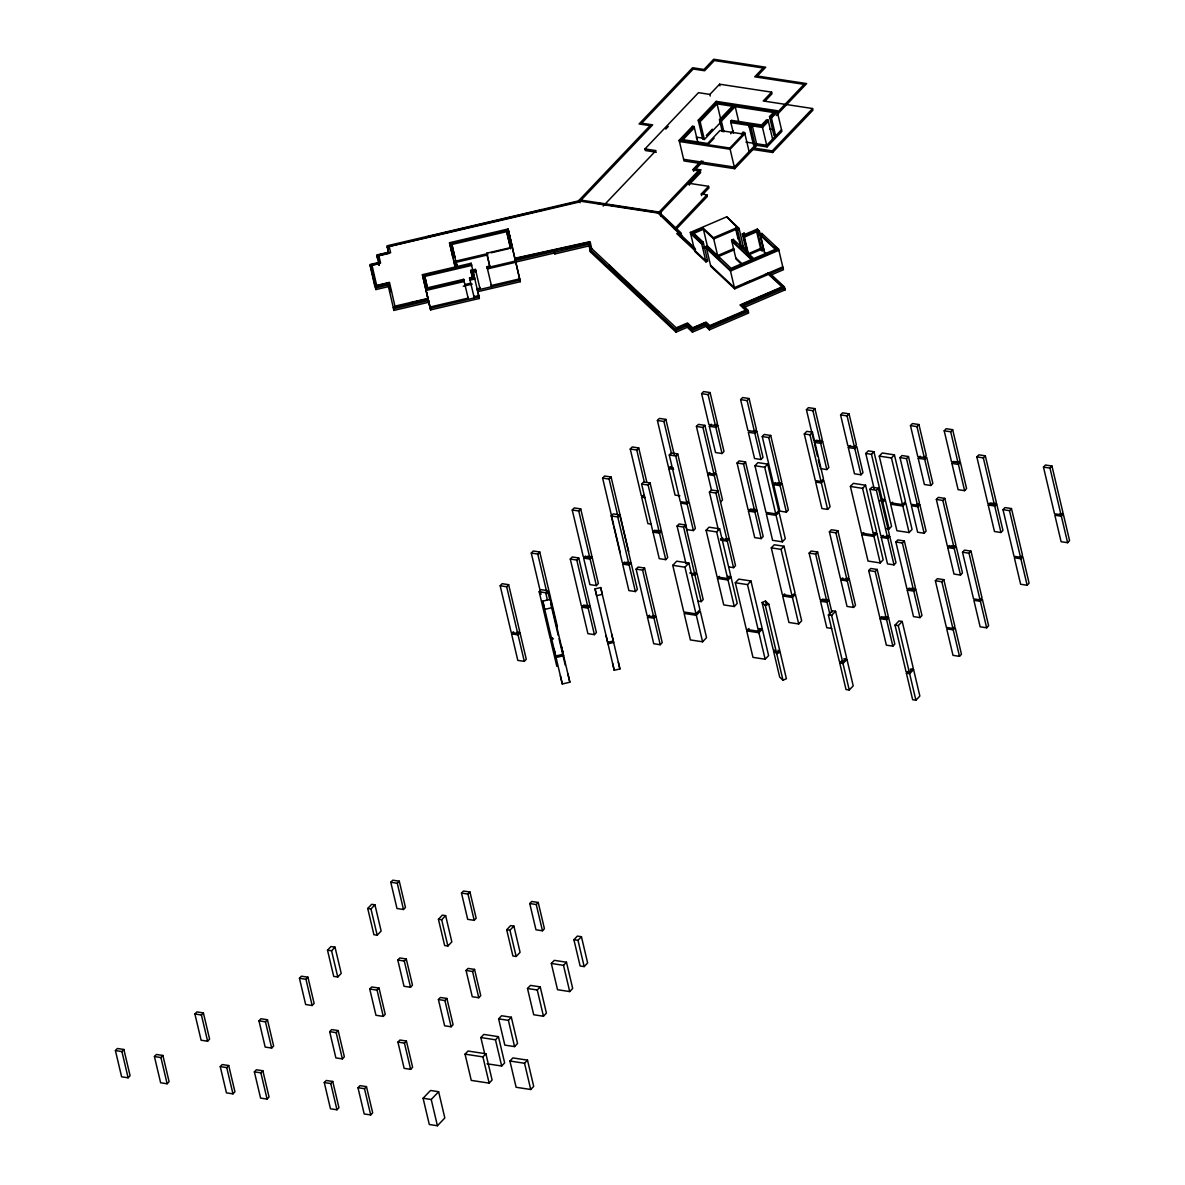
<?xml version="1.0" encoding="UTF-8"?>
<svg xmlns="http://www.w3.org/2000/svg" width="1185" height="1185" viewBox="0 0 1185 1185"><rect width="100%" height="100%" fill="white"/><g stroke="black" fill="none" stroke-linecap="round" stroke-linejoin="round"><path stroke-width="1.5" d="M693.136 169.677L699.165 163.323M688.796 183.038L700.246 171.01L700.616 172.625L689.226 184.608M375.912 289.57L375.541 287.955L388.087 285.007L388.473 286.622L375.912 289.57L370.431 265.707L378.741 263.766L379.126 265.381L376.726 254.968L388.532 252.212L387.065 245.799L578.473 200.917L650.061 125.669L639.085 123.981L692.603 67.738L703.979 69.471L713.711 59.25L765.717 67.219L757.333 76.033L806.659 83.587L776.264 115.537M660.637 215.951L661.023 213.522L579.746 201.094L578.769 202.131L387.347 247.013L388.828 253.442L377.008 256.182L377.393 257.812M580.102 201.154L389.169 246.332L390.635 252.731L378.83 255.501L380.578 263.07L371.971 265.084L376.637 285.392L389.48 282.371L394.931 306.16L427.785 298.457M581.094 200.117L652.668 124.869L641.707 123.196L693.24 69.011L704.616 70.759L714.348 60.539L763.11 68.004L754.712 76.818L804.052 84.372L777.256 112.531M656.342 152.228L645.366 150.539L644.981 148.925L698.498 92.667L709.874 94.415L719.606 84.194L771.613 92.149L771.998 93.778L764.799 101.332M665.748 129.106L668.296 126.439M603.18 206.072L655.957 150.599L644.981 148.925M721.295 121.685L704.364 139.489L702.735 139.237L698.232 120.203L716.155 101.362L777.034 110.694L781.907 131.342L767.095 146.91L756.948 145.355L734.73 168.7L684.012 160.938L679.138 140.289L692.47 126.277L694.084 126.528L697.743 141.993M686.693 133.861L691.536 128.765M708.082 111.375L714.051 105.095M694.084 126.528L681.745 139.504L707.667 143.474L720.006 130.498L741.543 133.786L742.98 132.29L744.61 132.542L749.098 151.576M698.232 120.203L699.861 120.455L716.792 102.651L733.293 105.184L719.473 119.715L722.287 131.624M682.027 140.719L694.38 127.743M723.531 116.959L719.754 120.929L721.384 121.181L735.204 106.65L774.709 112.694M706.319 135.475L712.303 129.195M719.473 119.715L721.102 119.966L734.922 105.435L774.412 111.479L769.524 116.619L774.027 135.653L775.657 135.89L771.154 116.856L777.034 110.694M709.193 143.385L714.125 138.201M733.426 133.327L730.612 121.418L731.589 120.381L761.585 124.973L766.473 119.833L768.087 120.085L772.59 139.119M701.313 160.864L692.766 169.84L700.246 171.01M702.927 161.101L695.373 169.04L701.061 169.914L659.956 213.122L681.019 232.867L679.301 233.593M693.551 171.247L701.95 162.419M730.627 133.712L733.13 131.061M771.613 92.149L763.214 100.977L812.554 108.531L812.94 110.146L772.635 152.495L752.519 149.414M658.119 213.107L678.472 232.823L676.768 233.564L705.697 260.685L707.401 259.959M659.112 212.071L698.454 170.699M660.252 214.337L661.023 213.522M768.087 120.085L762.222 126.262L752.06 124.706L750.623 126.203L755.126 145.237L753.497 144.985L749.009 125.951L750.431 124.455L750.727 125.669L730.893 122.633L731.589 120.381M679.138 140.289L729.841 148.051L744.61 132.542M744.891 133.757L730.138 149.266L679.42 141.504M777.316 111.908L771.435 118.07L769.82 117.833M701.653 195.599L701.268 193.984L708.571 186.312L708.956 187.926L702.868 194.325M674.383 229.105L706.956 194.858L707.341 196.473L676.013 229.401M781.522 129.728L766.725 145.296L756.563 143.74L734.344 167.085L683.626 159.323M753.956 148.081L772.264 150.88L812.554 108.531M500.174 585.76L502.144 583.687L508.646 584.679L519.682 631.338L517.697 633.412L511.194 632.42L500.174 585.76L506.676 586.768L508.646 584.679M541.027 594.337L531.28 553.069L533.25 550.995L539.753 551.988L550.773 598.647M572.251 509.994L574.221 507.921L580.724 508.913L591.759 555.572L589.774 557.646L583.272 556.654L572.251 509.994L578.754 511.002L580.724 508.913M613.637 524.733L602.617 478.088L604.587 476.014L611.09 477.007L622.11 523.666M644.536 496.174L641.292 495.685L630.257 449.026L632.227 446.952L638.73 447.945L646.788 482.043M673.317 467.882L668.444 467.142L657.408 420.482L659.393 418.409L665.881 419.401L674.369 455.292M531.28 553.069L537.768 554.062L539.753 551.988M602.617 478.088L609.12 479.081L611.09 477.007M630.257 449.026L636.76 450.019L638.73 447.945M657.408 420.482L663.911 421.475L665.881 419.401M701.609 393.642L703.579 391.568L710.082 392.561L717.399 423.504L715.429 425.578L708.926 424.585L701.609 393.642L708.112 394.635L710.082 392.561M553.454 638.893L550.21 638.389L539.175 591.745L541.16 589.656L547.648 590.663L549.781 599.625M570.281 559.039L572.251 556.965L578.754 557.957L589.789 604.617L587.804 606.69L581.317 605.698L570.281 559.039L576.784 560.046L578.754 557.957M611.253 515.979L613.237 513.89L619.74 514.897L630.761 561.542L628.791 563.616L622.288 562.623L611.253 515.979L617.755 516.971L619.74 514.897M641.618 484.058L643.588 481.984L650.091 482.976L661.126 529.636L659.156 531.709L652.654 530.717L641.618 484.058L648.121 485.05L650.091 482.976M669.273 454.996L671.243 452.922L677.746 453.914L688.766 500.574L686.796 502.647L680.294 501.655L669.273 454.996L675.761 455.988L677.746 453.914M696.424 426.452L698.395 424.378L704.897 425.371L715.918 472.03L713.948 474.104L707.445 473.111L696.424 426.452L702.927 427.444L704.897 425.371M539.175 591.745L545.678 592.737L547.648 590.663M516.764 632.301L520.022 632.79L526.273 659.29L524.303 661.363L517.801 660.371L511.55 633.871L513.52 631.798M587.227 556.283L592.1 557.039L598.366 583.524L596.381 585.597L589.878 584.605L583.627 558.105L585.597 556.032M651.143 524.125L647.899 523.622L641.633 497.137L643.603 495.063M679.923 495.834L675.05 495.078L668.784 468.593L670.754 466.52M115.419 1050.577L117.389 1048.488L123.892 1049.495L130.098 1075.728L128.113 1077.802L121.611 1076.81L115.419 1050.577L121.922 1051.569L123.892 1049.495M714.555 424.704L717.799 425.208L724.005 451.455L722.035 453.529L715.533 452.522L709.326 426.289L711.296 424.215M740.61 399.612L742.595 397.538L749.098 398.53L756.4 429.474L754.43 431.547L747.928 430.555L740.61 399.612L747.113 400.604L749.098 398.53M511.55 633.871L518.038 634.879L520.022 632.79M583.627 558.105L590.13 559.113L592.1 557.039M709.326 426.289L715.829 427.281L717.799 425.208M552.521 637.767L550.551 639.856L556.817 666.34M581.657 607.15L583.627 605.076L590.13 606.083L596.396 632.568L594.411 634.642L587.908 633.649L581.657 607.15L588.16 608.157L590.13 606.083M626.228 562.253L631.101 563.008L637.367 589.493L635.397 591.567L628.894 590.574L622.629 564.09L624.599 562.016M656.594 530.347L661.467 531.087L667.733 557.572L665.748 559.646L659.26 558.653L652.994 532.169L654.964 530.095M711.548 490.457L707.786 474.563L709.771 472.489M154.42 1056.546L156.39 1054.472L162.893 1055.465L169.099 1081.698L167.129 1083.786L160.627 1082.779L154.42 1056.546L160.923 1057.538L162.893 1055.465M194.903 1013.99L196.888 1011.901L203.39 1012.908L209.597 1039.141L207.612 1041.215L201.109 1040.223L194.903 1013.99L201.406 1014.982L203.39 1012.908M622.629 564.09L629.131 565.082L631.101 563.008M652.994 532.169L659.497 533.161L661.467 531.087M687.137 504.099L689.122 502.025L695.373 528.51L693.403 530.584L686.9 529.591L680.634 503.107L687.137 504.099L693.403 530.584M707.786 474.563L714.288 475.57L716.273 473.482L722.524 499.966L720.554 502.055M754.83 433.251L756.815 431.177L763.007 457.425L761.037 459.499L754.534 458.506L748.327 432.258L754.83 433.251L761.037 459.499M636.108 569.126L638.078 567.052L644.581 568.045L655.616 614.704L653.631 616.778L647.143 615.77L636.108 569.126L642.611 570.118L644.581 568.045M685.996 563.734L677.079 526.051L679.064 523.977L685.567 524.97L696.587 571.629L694.617 573.703L689.744 572.947M709.415 492.056L711.4 489.983L717.903 490.975L715.918 493.049L709.415 492.056L718.332 529.739M737.07 462.994L739.04 460.921L745.543 461.913L756.578 508.572L754.593 510.646L748.091 509.654L737.07 462.994L743.573 464.002L745.543 461.913M762.251 436.539L764.221 434.451L770.724 435.458L781.745 482.102L779.774 484.176L773.272 483.184L762.251 436.539L768.754 437.532L770.724 435.458M677.079 526.051L683.582 527.044L685.567 524.97M806.437 409.699L808.422 407.625L814.924 408.618L822.227 439.561L820.257 441.635L813.754 440.627L806.437 409.699L812.94 410.691L814.924 408.618M754.949 465.735L757.911 462.624L767.673 464.105L778.693 510.765L775.731 513.875L765.984 512.379L754.949 465.735L764.71 467.231L767.673 464.105M672.769 565.334L676.709 561.186L688.9 563.053L699.935 609.697L695.98 613.86L683.789 611.993L672.769 565.334L684.96 567.2L688.9 563.053M706.082 530.302L709.045 527.192L719.621 528.806L730.641 575.466L727.679 578.576L717.118 576.962L706.082 530.302L716.658 531.917L719.621 528.806M804.289 433.932L806.763 431.34L812.451 432.199L823.486 478.858L821.012 481.451L815.324 480.577L804.289 433.932L809.977 434.791L812.451 432.199M258.967 1020.818L260.952 1018.744L267.454 1019.752L273.646 1045.985L271.676 1048.058L265.173 1047.066L258.967 1020.818L265.47 1021.826L267.454 1019.752M299.45 978.277L301.434 976.203L307.937 977.195L314.129 1003.428L312.159 1005.517L305.656 1004.51L299.45 978.277L305.952 979.269L307.937 977.195M390.783 882.262L392.768 880.188L399.271 881.181L405.463 907.429L403.492 909.502L396.99 908.51L390.783 882.262L397.286 883.269L399.271 881.181M327.504 950.163L330.956 946.534L335.014 947.156L341.221 973.403L337.769 977.018L333.711 976.396L327.504 950.163L331.563 950.785L335.014 947.156M367.735 908.465L371.675 904.318L374.934 904.807L381.14 931.054L377.185 935.202L373.927 934.713L367.735 908.465L370.979 908.969L374.934 904.807M220.247 1066.619L222.217 1064.545L228.72 1065.537L234.926 1091.785L232.956 1093.859L226.453 1092.866L220.247 1066.619L226.75 1067.611L228.72 1065.537M652.713 615.652L655.957 616.156L662.222 642.64L660.238 644.714L653.735 643.722L647.484 617.237L649.454 615.163M722.776 538.094L720.791 540.167L727.294 541.175L729.264 539.086L735.529 565.571L733.559 567.659L728.686 566.904M748.446 511.105L750.416 509.032L756.919 510.024L763.184 536.524L761.2 538.597L754.697 537.605L748.446 511.105L754.949 512.113L756.919 510.024M777.212 482.813L782.1 483.569L788.351 510.054L786.381 512.127L779.878 511.135L773.612 484.65L775.597 482.576M840.58 414.913L842.55 412.839L849.053 413.846L856.37 444.775L854.385 446.849L847.882 445.856L840.58 414.913L847.082 415.92L849.053 413.846M720.45 538.716L726.953 539.708L728.923 537.635L714.288 475.57M647.484 617.237L653.987 618.229L655.957 616.156M691.714 574.666L694.958 575.155L696.928 573.081L703.194 599.566L701.224 601.639L697.965 601.15M773.612 484.65L780.115 485.643L782.1 483.569M822.642 441.25L816.139 440.257L814.154 442.331L820.657 443.338L822.642 441.25L828.833 467.497L826.863 469.571L820.361 468.579M776.071 515.342L779.034 512.216L785.299 538.701L782.337 541.826L772.59 540.33L766.325 513.846L776.071 515.342L782.337 541.826M727.471 576.384L730.982 576.917L737.248 603.402L734.285 606.527L723.724 604.898L717.458 578.413L719.428 576.34M254.375 1071.847L256.36 1069.774L262.863 1070.766L269.054 1097.014L267.084 1099.087L260.581 1098.095L254.375 1071.847L260.878 1072.84L262.863 1070.766M848.297 447.56L854.8 448.552L856.77 446.478L862.976 472.726L860.991 474.8L854.489 473.807L848.297 447.56L850.267 445.486M717.458 578.413L728.02 580.043L730.982 576.917M821.353 482.917L823.827 480.31L830.092 506.795L827.619 509.402L821.931 508.528L815.665 482.043L821.353 482.917L827.619 509.402M696.321 615.311L700.276 611.164L706.541 637.649L702.587 641.796L690.396 639.93L684.13 613.445L696.321 615.311L702.587 641.796M735.322 582.753L738.773 579.124L750.964 580.991L761.999 627.65L758.548 631.279L746.357 629.413L735.322 582.753L747.513 584.62L750.964 580.991M771.302 547.87L774.264 544.759L784.026 546.255L795.046 592.9L792.084 596.025L782.337 594.529L771.302 547.87L781.063 549.366L784.026 546.255M874.278 489.331L865.791 453.455L868.264 450.848L873.952 451.722L884.973 498.381L882.514 500.974L879.67 500.544M865.791 453.455L871.479 454.314L873.952 451.722M369.75 989.031L371.72 986.957L379.037 988.083L385.243 1014.316L383.273 1016.404L375.956 1015.278L369.75 989.031L377.067 990.156L379.037 988.083M329.682 1031.646L331.652 1029.572L338.155 1030.565L344.361 1056.813L342.376 1058.886L335.873 1057.894L329.682 1031.646L336.17 1032.639L338.155 1030.565M397.805 960.043L399.775 957.954L406.277 958.961L412.484 985.194L410.514 987.268L404.011 986.275L397.805 960.043L404.307 961.035L406.277 958.961M461.498 893.09L463.468 891.016L469.971 892.009L476.177 918.256L474.193 920.33L467.69 919.338L461.498 893.09L467.986 894.082L469.971 892.009M438.435 919.293L442.375 915.131L445.634 915.635L451.841 941.882L447.886 946.03L444.642 945.526L438.435 919.293L441.679 919.782L445.634 915.635M850.4 486.472L853.363 483.347L865.554 485.213L876.574 531.872L873.612 534.983L861.421 533.117L850.4 486.472L862.591 488.339L865.554 485.213M879.27 456.106L882.232 452.996L894.423 454.862L905.458 501.522L902.496 504.632L890.305 502.766L879.27 456.106L891.461 457.973L894.423 454.862M910.465 425.622L912.435 423.549L918.938 424.541L926.255 455.484L924.285 457.558L917.783 456.566L910.465 425.622L916.968 426.615L918.938 424.541M809.148 553.114L811.133 551.025L817.635 552.032L828.656 598.677L826.686 600.751L820.183 599.758L809.148 553.114L815.65 554.106L817.635 552.032M829.396 531.828L831.366 529.754L837.869 530.747L848.904 577.406L846.919 579.48L840.417 578.487L829.396 531.828L835.899 532.82L837.869 530.747M869.879 489.272L871.849 487.198L878.352 488.205L889.387 534.85L887.402 536.923L880.899 535.931L869.879 489.272L876.382 490.279L878.352 488.205M899.993 457.617L901.963 455.544L908.465 456.536L919.501 503.195L917.531 505.269L911.028 504.277L899.993 457.617L906.495 458.625L908.465 456.536M758.859 628.568L762.34 629.102L768.606 655.586L765.154 659.23L752.964 657.364L746.698 630.879L748.994 628.45M782.678 595.981L792.439 597.477L795.402 594.366L801.653 620.851L798.69 623.962L788.943 622.466L782.678 595.981L784.663 593.907M324.275 1082.542L326.245 1080.468L332.748 1081.461L338.954 1107.708L336.97 1109.782L330.467 1108.79L324.275 1082.542L330.778 1083.534L332.748 1081.461M918.182 458.254L924.685 459.262L926.655 457.188L932.862 483.421L930.892 485.494L924.389 484.502L918.182 458.254L920.153 456.181M944.193 430.777L946.163 428.703L952.666 429.696L959.983 460.639L958.013 462.713L951.511 461.72L944.193 430.777L950.696 431.784L952.666 429.696M746.698 630.879L758.889 632.746L762.34 629.102M889.12 528.925L891.579 526.318L885.328 499.833L882.855 502.44L889.12 528.925L886.276 528.48M873.434 532.791L876.915 533.324L883.18 559.824L880.218 562.934L868.027 561.068L861.762 534.583L863.746 532.509M890.646 504.217L902.837 506.084L905.799 502.973L912.065 529.458L909.102 532.569L896.912 530.702L890.646 504.217L892.616 502.144M861.762 534.583L873.952 536.45L876.915 533.324M397.938 1042.104L399.908 1040.03L406.411 1041.022L412.617 1067.27L410.647 1069.344L404.144 1068.352L397.938 1042.104L404.441 1043.096L406.411 1041.022M438.42 999.547L440.39 997.474L446.893 998.466L453.1 1024.714L451.13 1026.788L444.627 1025.795L438.42 999.547L444.923 1000.54L446.893 998.466M466.075 970.485L468.045 968.412L474.548 969.404L480.755 995.652L478.77 997.726L472.267 996.733L466.075 970.485L472.578 971.478L474.548 969.404M529.754 903.548L531.724 901.474L538.227 902.466L544.433 928.714L542.463 930.788L535.961 929.781L529.754 903.548L536.257 904.54L538.227 902.466M506.691 929.736L510.646 925.589L513.89 926.092L520.096 952.325L516.156 956.488L512.898 955.984L506.691 929.736L509.95 930.24L513.89 926.092M831.663 628.45L826.789 627.709L820.524 601.225L822.508 599.151L828.996 600.143L831.929 612.497M846.001 578.369L849.245 578.858L855.511 605.342L853.526 607.431L847.023 606.424L840.772 579.939L842.742 577.865M886.484 535.813L889.728 536.316L895.993 562.801L894.008 564.875L887.506 563.882L881.255 537.398L883.225 535.309M357.988 1087.712L359.973 1085.638L366.476 1086.63L372.683 1112.878L370.698 1114.952L364.195 1113.959L357.988 1087.712L364.491 1088.704L366.476 1086.63M955.51 461.602L960.383 462.343L966.59 488.59L964.605 490.664L958.117 489.672L951.91 463.424L953.881 461.35M820.524 601.225L827.026 602.217L828.996 600.143M840.772 579.939L847.275 580.946L849.245 578.858M881.255 537.398L887.758 538.39L889.728 536.316M917.871 506.736L919.841 504.662L926.107 531.147L924.122 533.22L917.634 532.228L911.369 505.728L917.871 506.736L924.122 533.22M951.91 463.424L958.413 464.416L960.383 462.343M868.723 570.548L870.694 568.474L877.196 569.467L888.217 616.126L886.247 618.2L879.744 617.207L868.723 570.548L875.226 571.54L877.196 569.467M895.875 542.004L897.845 539.93L904.348 540.923L915.383 587.582L913.398 589.656L906.895 588.664L895.875 542.004L902.378 543.011L904.348 540.923M936.357 499.463L938.327 497.374L944.83 498.381L955.865 545.026L953.881 547.1L947.378 546.107L936.357 499.463L942.86 500.455L944.83 498.381M976.84 456.906L978.81 454.833L985.313 455.825L996.348 502.47L994.363 504.558L987.86 503.551L976.84 456.906L983.343 457.899L985.313 455.825M828.374 614.911L832.329 610.764L835.588 611.253L846.608 657.912L842.654 662.059L839.41 661.571L828.374 614.911L831.633 615.4L835.588 611.253M423.089 1098.258L430.496 1090.481L438.628 1091.726L444.819 1117.959L437.428 1125.75L429.296 1124.506L423.089 1098.258L431.221 1099.502L438.628 1091.726M465.053 1054.146L468.016 1051.036L485.894 1053.776L492.101 1080.024L489.138 1083.134L471.26 1080.394L465.053 1054.146L482.932 1056.887L485.894 1053.776M484.576 1053.287L480.858 1037.542L483.821 1034.431L498.441 1036.668L504.647 1062.915L501.685 1066.026L487.05 1063.789M498.618 1018.863L501.581 1015.752L511.342 1017.248L517.549 1043.481L514.586 1046.607L504.825 1045.111L498.618 1018.863L508.38 1020.359L511.342 1017.248M527.503 988.512L530.465 985.387L540.227 986.883L546.418 1013.131L543.456 1016.241L533.709 1014.745L527.503 988.512L537.264 989.993L540.227 986.883M551.321 963.464L554.284 960.354L566.474 962.22L572.681 988.468L569.718 991.578L557.528 989.712L551.321 963.464L563.512 965.331L566.474 962.22M573.91 939.72L577.362 936.091L581.435 936.713L587.642 962.961L584.175 966.59L580.117 965.968L573.91 939.72L577.984 940.342L581.435 936.713M883.699 616.837L888.572 617.578L894.823 644.062L892.853 646.151L886.35 645.144L880.085 618.659L882.07 616.585M910.85 588.293L915.724 589.034L921.989 615.533L920.004 617.607L913.502 616.6L907.251 590.115L909.221 588.041M951.333 545.737L956.206 546.492L962.472 572.977L960.487 575.051L953.984 574.058L947.733 547.574L949.703 545.485M988.216 505.017L990.186 502.944L996.689 503.936L1002.954 530.421L1000.969 532.495L994.467 531.502L988.216 505.017L994.719 506.01L996.689 503.936M843.705 658.875L846.949 659.364L853.215 685.848L849.26 690.011L846.016 689.507L839.75 663.022L841.735 660.949M839.75 663.022L843.009 663.526L846.949 659.364M880.085 618.659L886.587 619.651L888.572 617.578M907.251 590.115L913.753 591.122L915.724 589.034M947.733 547.574L954.236 548.566L956.206 546.492M480.858 1037.542L495.478 1039.793L498.441 1036.668M935.365 580.754L937.335 578.68L943.838 579.672L954.858 626.332L952.888 628.405L946.385 627.413L935.365 580.754L941.853 581.746L943.838 579.672M962.516 552.21L964.486 550.136L970.989 551.129L982.01 597.788L980.039 599.862L973.537 598.869L962.516 552.21L969.019 553.202L970.989 551.129M1002.999 509.654L1004.969 507.58L1011.472 508.572L1022.492 555.232L1020.522 557.306L1014.019 556.313L1002.999 509.654L1009.501 510.661L1011.472 508.572M1043.481 467.112L1045.451 465.024L1051.954 466.031L1062.975 512.675L1061.005 514.749L1054.502 513.757L1043.481 467.112L1049.984 468.105L1051.954 466.031M895.016 625.117L898.971 620.955L902.215 621.458L913.25 668.118L909.295 672.265L906.051 671.762L895.016 625.117L898.274 625.606L902.215 621.458M509.92 1061.019L512.883 1057.909L527.503 1060.145L533.709 1086.393L530.747 1089.504L516.112 1087.267L509.92 1061.019L524.54 1063.256L527.503 1060.145M910.347 669.066L913.591 669.569L919.856 696.054L915.901 700.202L912.657 699.713L906.392 673.228L908.362 671.154M906.392 673.228L909.65 673.717L913.591 669.569M953.229 629.857L955.214 627.783L961.465 654.268L959.494 656.342L952.992 655.349L946.726 628.865L953.229 629.857L959.494 656.342M980.38 601.313L982.365 599.24L988.616 625.724L986.646 627.798L980.143 626.806L973.877 600.321L980.38 601.313L986.646 627.798M1020.863 558.772L1022.848 556.683L1029.098 583.183L1027.128 585.257L1020.626 584.249L1014.36 557.765L1020.863 558.772L1027.128 585.257M1061.345 516.216L1063.33 514.142L1069.581 540.627L1067.611 542.7L1061.108 541.708L1054.843 515.223L1061.345 516.216L1067.611 542.7M781.967 286.963L739.988 304.975L745.602 310.233L709.8 325.594L706.038 322.068L692.677 327.801L687.522 322.972L676.205 327.815L591.685 248.554L589.834 249.161L675.317 329.326L688.337 323.742M679.997 232.852L678.279 233.578L695.58 249.798M681.301 234.082L679.583 234.808L679.968 236.437L681.686 235.696L681.301 234.082L659.097 213.256L659.689 212.633L595.329 202.783M607.846 266.047L609.564 265.322M692.87 232.453L703.194 242.14L707.697 261.174L705.979 261.9L694.84 251.457L690.337 232.423L726.701 216.825L739.04 228.394L743.543 247.428L741.825 248.169L737.322 229.135L736.137 228.009L713.429 237.741L703.12 228.068L692.87 232.453L693.166 233.682L703.401 229.283L713.711 238.955L736.418 229.223L737.618 230.349L739.322 229.609L726.701 216.825M690.337 232.423L701.476 242.866L703.194 242.14M737.322 229.135L739.04 228.394M702.942 247.769L707.326 245.887L731.086 268.299L752.031 259.308L731.56 240.111L733.278 239.385L753.749 258.582L776.027 249.028L760.178 234.156L761.881 233.43L778.56 249.057L783.448 269.721L769.909 275.527L769.524 273.898M783.063 268.091L734.7 288.844L710.807 266.432L706.304 247.398L708.023 246.658L708.304 247.872M704.69 248.361L707.608 247.102L719.843 258.7M746.861 252.879L742.358 233.845L744.076 233.119L745.276 234.23L757.259 229.09L759.333 231.031L763.821 250.065L762.118 250.79L760.874 249.635L756.371 230.601L744.121 235.859L743.306 235.074L747.631 252.227M736.122 242.999L733.559 240.599L731.856 241.325L752.327 260.522M756.371 230.601L757.615 231.756L759.333 231.031M717.636 255.56L733.856 248.613M734.137 249.828L717.932 256.775L713.429 237.741M743.247 246.213L741.543 246.954L740.344 245.828M747.513 252.894L746.58 251.664M748.342 253.679L760.592 248.42L761.822 249.576L763.54 248.85M760.874 249.635L748.624 254.894L744.121 235.859M706.304 247.398L730.197 269.81L778.56 249.057M657.201 312.336L658.919 311.596M782.767 266.877L734.419 287.629L710.526 265.218M745.261 283.185L750.09 281.112M764.606 274.876L769.391 272.831M692.455 332.141L687.3 327.312L675.998 332.156L590.5 252.005L590.13 250.376L675.613 330.541L686.915 325.697L692.07 330.526L692.455 332.141L705.816 326.408L709.459 329.815L748.683 312.988L748.313 311.374L741.514 304.989L783.492 286.992M743.202 307.848L785.181 289.836L784.796 288.222L742.817 306.219L745.395 309.907M692.07 330.526L705.445 324.794L709.459 329.815M747.128 310.263L709.267 326.497L705.505 322.972L692.144 328.704L687.315 324.186M709.074 328.201L748.313 311.374M762.059 602.513L765.48 601.047L768.784 604.143L779.819 650.787L776.382 652.268L773.079 649.173L762.059 602.513L765.362 605.609L776.382 652.268M765.362 605.609L768.784 604.143M776.738 653.72L780.16 652.254L786.41 678.738L782.989 680.205L779.686 677.109L773.435 650.624L776.738 653.72L782.989 680.205M428.6 236.467L541.545 209.982M428.644 236.659L541.589 210.175M388.621 252.598L377.571 255.19L379.304 262.759M388.665 252.79L377.985 255.293L379.733 262.863L370.712 264.773L375.63 286.237L388.473 283.23L390.369 291.48M510.483 247.665L506.395 230.423L451.633 243.266L454.847 257.249L452.951 257.693L449.515 242.732L508.069 229.001L512.572 248.035M451.915 244.48L506.691 231.638M378.459 262.552L369.868 264.566L374.964 286.8L387.806 283.793L393.924 310.411L428.866 302.219M452.67 256.478L454.551 256.034M486.739 253.19L489.983 267.277L486.739 253.19L510.35 247.65M487.642 253.62L455.84 261.085L457.306 267.469M491.183 252.79L508.839 248.657M453.974 262.152L455.855 261.707L457.262 267.78L455.855 261.707M456.136 262.3L487.939 254.834M463.957 280.534L464.179 281.512L426.037 290.458L422.408 274.668L471.141 263.248L479.362 298.472L430.629 309.892L425.741 289.244L463.898 280.297L463.676 279.319L427.415 287.822M424.526 275.201L427.696 289.036L424.526 275.201L471.363 264.211L471.141 263.248M424.808 276.416L471.645 265.44L471.423 264.462M514.897 258.256L590.1 241.651L591.685 248.554M514.986 258.641L589.434 242.214L590.93 248.731M515.031 258.848L589.108 242.495L590.56 248.85M515.12 259.234L588.441 243.058L590.5 252.005M472.652 278.505L470.771 270.343L475.437 269.395L480.162 289.407L479.94 288.429M508.069 229.001L515.416 261.055L487.183 267.677L486.961 266.699L489.686 266.062M554.225 251.339L554.447 252.316L588.723 244.273L589.108 245.902L554.832 253.931L554.225 251.339L515.416 260.448L520.289 281.704L477.807 291.673M389.584 291.554L391.48 291.11M515.786 262.063L554.61 252.968L554.832 253.931M473.2 272.224L475.94 271.587L475.718 270.61M515.697 262.27L487.465 268.891L487.242 267.914M474.474 277.808L469.749 278.919L469.527 277.942L472.371 277.29M464.757 284.578L470.164 283.304M463.246 286.207L472.252 284.104M410.602 302.901L427.874 298.842M410.647 303.093L427.918 299.05M393.257 307.582L428.007 299.435M519.622 278.875L491.39 285.496L491.168 284.519M428.496 300.605L393.553 308.796L393.924 310.411M477.422 290.044L519.919 280.09M429.962 307.063L468.105 298.116L467.882 297.139M478.681 295.628L473.97 296.739L473.748 295.761M478.977 296.842L430.244 308.278L426.615 292.488M542.774 601.136L550.329 599.373L569.852 682.219L562.297 683.997L542.774 601.136L544.67 609.386L552.225 607.624L550.329 599.373M595.048 588.886L600.706 587.553L619.903 668.947L614.23 670.28L595.048 588.886L596.603 595.685L602.261 594.352L600.706 587.553M607.624 642.329L613.297 641.011M555.691 656.046L563.245 654.268L561.364 646.018M733.589 106.398L717.088 103.865L700.157 121.67L698.528 121.418M769.524 116.619L771.154 116.856M766.754 121.048L768.384 121.3L762.503 127.476L752.342 125.921L750.92 127.417L749.29 127.165M730.612 121.418L750.431 124.455M749.009 125.951L750.623 126.203M769.939 129.135L773.524 129.683M745.928 142.111L754.934 143.489M703.683 138.26L696.365 137.134L696.75 138.749M688.841 182.994L689.344 184.934L688.915 183.29L708.571 186.312M701.268 193.984L706.956 194.858M579.465 199.865L660.726 212.308M595.122 202.99L659.156 212.782L679.494 232.838L677.776 233.578L695.24 249.946M753.556 430.673L756.815 431.177M1060.071 513.638L1063.33 514.142M916.597 504.158L919.841 504.662M882.484 499.403L885.328 499.833M668.784 468.593L673.658 469.349M641.633 497.137L644.877 497.641M726.02 538.597L729.264 539.086M775.005 246.673L778.841 250.272L730.493 271.024L706.601 248.613M774.99 248.998L760.459 235.371L762.177 234.645L761.881 233.43M764.384 251.975L767.021 254.464M742.358 233.845L743.558 234.971M742.654 235.06L744.417 237.074L756.667 231.816L757.896 232.971L759.615 232.245L757.259 229.09M741.81 245.813L747.113 250.79M769.243 272.683L784.5 287.007L742.536 305.004L748.135 310.277L708.911 327.104L705.149 323.579L691.788 329.311L686.633 324.468M742.195 247.428L746.18 251.161M768.547 272.98L784.796 288.222M748.92 254.997L752.756 258.597M768.206 273.128L782.989 286.977L741.01 304.989L746.624 310.248M767.524 273.424L785.181 289.836M735.781 257.93L742.18 263.929M742.462 265.144L736.063 259.145L731.56 240.111M694.454 234.882L703.475 243.355L701.772 244.08L690.618 233.638M679.049 233.238L694.958 248.287M709.445 326.201L705.682 322.675L692.321 328.408L687.655 324.038M608.883 265.618L658.238 311.892M608.527 265.766L657.897 312.04M777.953 650.195L780.16 652.254M1049.984 468.105L1061.005 514.749M1009.501 510.661L1020.522 557.306M983.343 457.899L994.363 504.558M994.719 506.01L1000.969 532.495M950.696 431.784L958.013 462.713M958.413 464.416L964.605 490.664M969.019 553.202L980.039 599.862M942.86 500.455L953.881 547.1M954.236 548.566L960.487 575.051M916.968 426.615L924.285 457.558M924.685 459.262L930.892 485.494M941.853 581.746L952.888 628.405M906.495 458.625L917.531 505.269M891.461 457.973L902.496 504.632M902.837 506.084L909.102 532.569M902.378 543.011L913.398 589.656M913.753 591.122L920.004 617.607M871.479 454.314L882.514 500.974M876.382 490.279L887.402 536.923M887.758 538.39L894.008 564.875M898.274 625.606L909.295 672.265M909.65 673.717L915.901 700.202M847.082 415.92L854.385 446.849M854.8 448.552L860.991 474.8M862.591 488.339L873.612 534.983M873.952 536.45L880.218 562.934M875.226 571.54L886.247 618.2M886.587 619.651L892.853 646.151M772.264 150.88L772.635 152.495M762.222 126.262L767.095 146.91M752.06 124.706L756.948 145.355M812.94 410.691L820.257 441.635M820.657 443.338L826.863 469.571M742.98 132.29L743.262 133.505M734.922 105.435L738.996 122.677M741.543 133.786L741.84 135.001M835.899 532.82L846.919 579.48M847.275 580.946L853.526 607.431M814.569 444.079L817.472 456.329M818.302 459.824L819.946 466.831M809.977 434.791L821.012 481.451M760.178 234.156L764.68 253.19M757.615 231.756L762.118 250.79M719.606 84.194L719.991 85.809M729.841 148.051L734.73 168.7M721.102 119.966L723.917 131.861M716.792 102.651L720.88 119.907M716.155 101.362L716.451 102.577M744.076 233.119L744.358 234.334M709.874 94.415L710.259 96.029M743.306 235.074L747.38 252.331M831.633 615.4L842.654 662.059M843.009 663.526L849.26 690.011M815.65 554.106L826.686 600.751M827.026 602.217L829.944 614.571M736.137 228.009L740.625 247.043M735.589 228.453L738.122 239.133M733.278 239.385L733.559 240.599M699.861 120.455L704.364 139.489M730.197 269.81L734.7 288.844M768.754 437.532L779.774 484.176M780.115 485.643L786.381 512.127M692.47 126.277L692.751 127.491M764.71 467.231L775.731 513.875M747.113 400.604L754.43 431.547M781.063 549.366L792.084 596.025M792.439 597.477L798.69 623.962M703.12 228.068L707.608 247.102M701.476 242.866L705.979 261.9M743.573 464.002L754.593 510.646M754.949 512.113L761.2 538.597M705.445 324.794L705.816 326.408M765.48 601.047L766.325 604.631M708.112 394.635L715.429 425.578M715.829 427.281L722.035 453.529M686.915 325.697L687.3 327.312M747.513 584.62L758.548 631.279M758.889 632.746L765.154 659.23M702.927 427.444L713.948 474.104M715.918 493.049L726.953 539.708M727.294 541.175L733.559 567.659M675.613 330.541L675.998 332.156M716.658 531.917L727.679 578.576M728.02 580.043L734.285 606.527M675.761 455.988L686.796 502.647M663.911 421.475L671.554 453.781M683.582 527.044L694.617 573.703M694.958 575.155L701.224 601.639M684.96 567.2L695.98 613.86M648.121 485.05L659.156 531.709M659.497 533.161L665.748 559.646M579.746 201.094L580.132 202.709M636.76 450.019L644.388 482.325M642.611 570.118L653.631 616.778M653.987 618.229L660.238 644.714M622.466 525.118L628.717 551.603M609.12 479.081L617.592 514.971M617.755 516.971L628.791 563.616M629.131 565.082L635.397 591.567M613.978 526.199L620.244 552.684M578.754 511.002L589.774 557.646M590.13 559.113L596.381 585.597M576.784 560.046L587.804 606.69M588.16 608.157L594.411 634.642M486.961 266.699L491.671 286.711L491.449 285.733M551.129 600.099L557.38 626.584M550.625 603.224L558.254 635.515M559.024 638.774L565.289 665.259M470.771 270.343L472.741 278.682M537.768 554.062L547.1 593.552M545.678 592.737L547.381 599.906M469.527 277.942L474.252 297.953L474.03 296.976M463.676 279.319L468.401 299.331L468.179 298.353M451.633 243.266L457.366 267.943M449.515 242.732L455.099 266.936M506.676 586.768L517.697 633.412M518.038 634.879L524.303 661.363M422.408 274.668L430.629 309.892M577.984 940.342L584.175 966.59M563.512 965.331L569.718 991.578M387.347 247.013L387.732 248.628M536.257 904.54L542.463 930.788M370.431 265.707L370.816 267.336M537.264 989.993L543.456 1016.241M509.95 930.24L516.156 956.488M524.54 1063.256L530.747 1089.504M508.38 1020.359L514.586 1046.607M467.986 894.082L474.193 920.33M495.478 1039.793L501.685 1066.026M472.578 971.478L478.77 997.726M482.932 1056.887L489.138 1083.134M441.679 919.782L447.886 946.03M444.923 1000.54L451.13 1026.788M397.286 883.269L403.492 909.502M404.307 961.035L410.514 987.268M431.221 1099.502L437.428 1125.75M404.441 1043.096L410.647 1069.344M370.979 908.969L377.185 935.202M377.067 990.156L383.273 1016.404M364.491 1088.704L370.698 1114.952M331.563 950.785L337.769 977.018M336.17 1032.639L342.376 1058.886M330.778 1083.534L336.97 1109.782M305.952 979.269L312.159 1005.517M265.47 1021.826L271.676 1048.058M260.878 1072.84L267.084 1099.087M226.75 1067.611L232.956 1093.859M201.406 1014.982L207.612 1041.215M160.923 1057.538L167.129 1083.786M121.922 1051.569L128.113 1077.802M578.473 200.917L578.695 201.88M541.456 209.597L541.678 210.56M618.348 662.148L619.903 668.947M611.741 634.212L613.637 642.463L607.979 643.796L606.068 635.53M612.675 663.481L614.23 670.28M508.35 230.216L520.289 281.704M506.395 230.423L510.646 248.865M561.705 647.484L563.601 655.735L556.046 657.497L554.15 649.247M567.971 673.969L569.852 682.219M479.362 298.472L477.125 288.829L479.866 288.192L479.644 287.214M560.401 675.731L562.297 683.997M453.736 260.552L455.307 267.425M428.511 236.082L428.733 237.044M390.739 291.392L388.813 282.948L375.971 285.955L371.127 264.877M475.437 269.395L475.659 270.373L472.919 271.01L474.755 279.023L470.045 280.134L469.823 279.156M410.514 302.516L410.736 303.478"/></g></svg>
